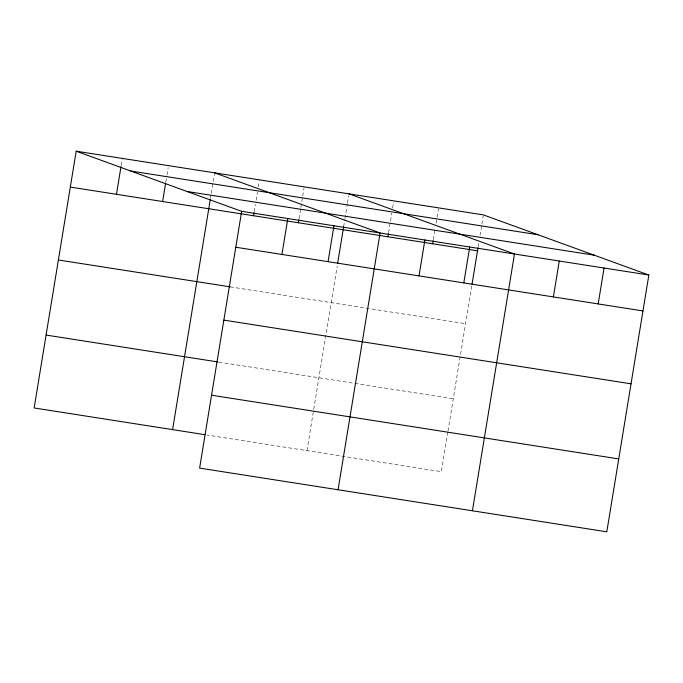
<?xml version="1.0" encoding="UTF-8"?>
<svg xmlns="http://www.w3.org/2000/svg" width="683" height="683" viewBox="0 0 683 683"><rect width="100%" height="100%" fill="white"/><g stroke="black" fill="none" stroke-linecap="round" stroke-linejoin="round"><path stroke-width="0.51" stroke-dasharray="3.42 2.56" d="M121.173 165.585L122.18 159.429M165.807 182.037L166.814 175.881M166.985 174.857L168.163 167.677M210.441 198.488L211.115 194.382M211.286 193.357L214.471 173.875M254.23 211.645L255.399 204.465M256.074 200.367L257.414 192.162M258.259 187.031L259.267 180.875M299.017 218.654L300.699 208.4M300.861 207.376L302.543 197.114M302.714 196.089L304.055 187.885M306.966 450.643L337.171 266.208M343.643 226.688L344.813 219.508M344.983 218.483L347.331 204.123M347.502 203.099L348.68 195.919M388.601 232.672L391.786 213.181M392.631 208.059L393.639 201.903M433.389 239.673L435.071 229.42M436.078 223.264L438.426 208.913M447.817 432.1L441.338 471.671L206.966 435.003M447.988 431.058L471.885 285.152M478.177 246.683L478.851 242.585M480.029 235.404L481.703 225.151M481.874 224.118L483.223 215.913M230.162 286.851L465.575 323.682M218.901 362.11L453.273 398.778"/><path stroke-width="1.02" d="M76.197 151.191L241.662 211.329L199.615 468.111L606.803 531.809L648.85 275.036L483.385 214.889L76.197 151.191L34.15 407.964L204.883 434.678M116.469 194.305L121.002 166.609M162.614 201.519L165.636 183.061M172.594 429.624L210.279 199.513M253.555 215.751L254.059 212.669M281.934 254.443L287.808 218.551M298.343 222.76L298.847 219.678M328.079 261.666L333.961 225.774M337.684 263.083L343.643 226.688M338.059 489.771L380.107 232.988L214.641 172.85M387.927 236.77L388.431 233.697M419.021 275.898L424.894 239.998M432.715 243.78L433.218 240.706M463.808 282.899L469.691 247.007M472.055 284.111L478.015 247.707M472.431 510.79L514.478 254.016L349.013 193.87M553.392 296.917L559.266 261.017M598.18 303.926L604.062 268.026M130.803 171.032L537.991 234.739M187.057 191.488L594.244 255.186M241.662 211.329L648.85 275.036M70.323 187.082L477.511 250.789M235.78 247.229L642.968 310.936M58.388 259.975L230.162 286.851M223.845 320.122L631.032 383.82M46.085 335.071L217.86 361.947M211.551 395.218L618.738 458.925"/></g></svg>
